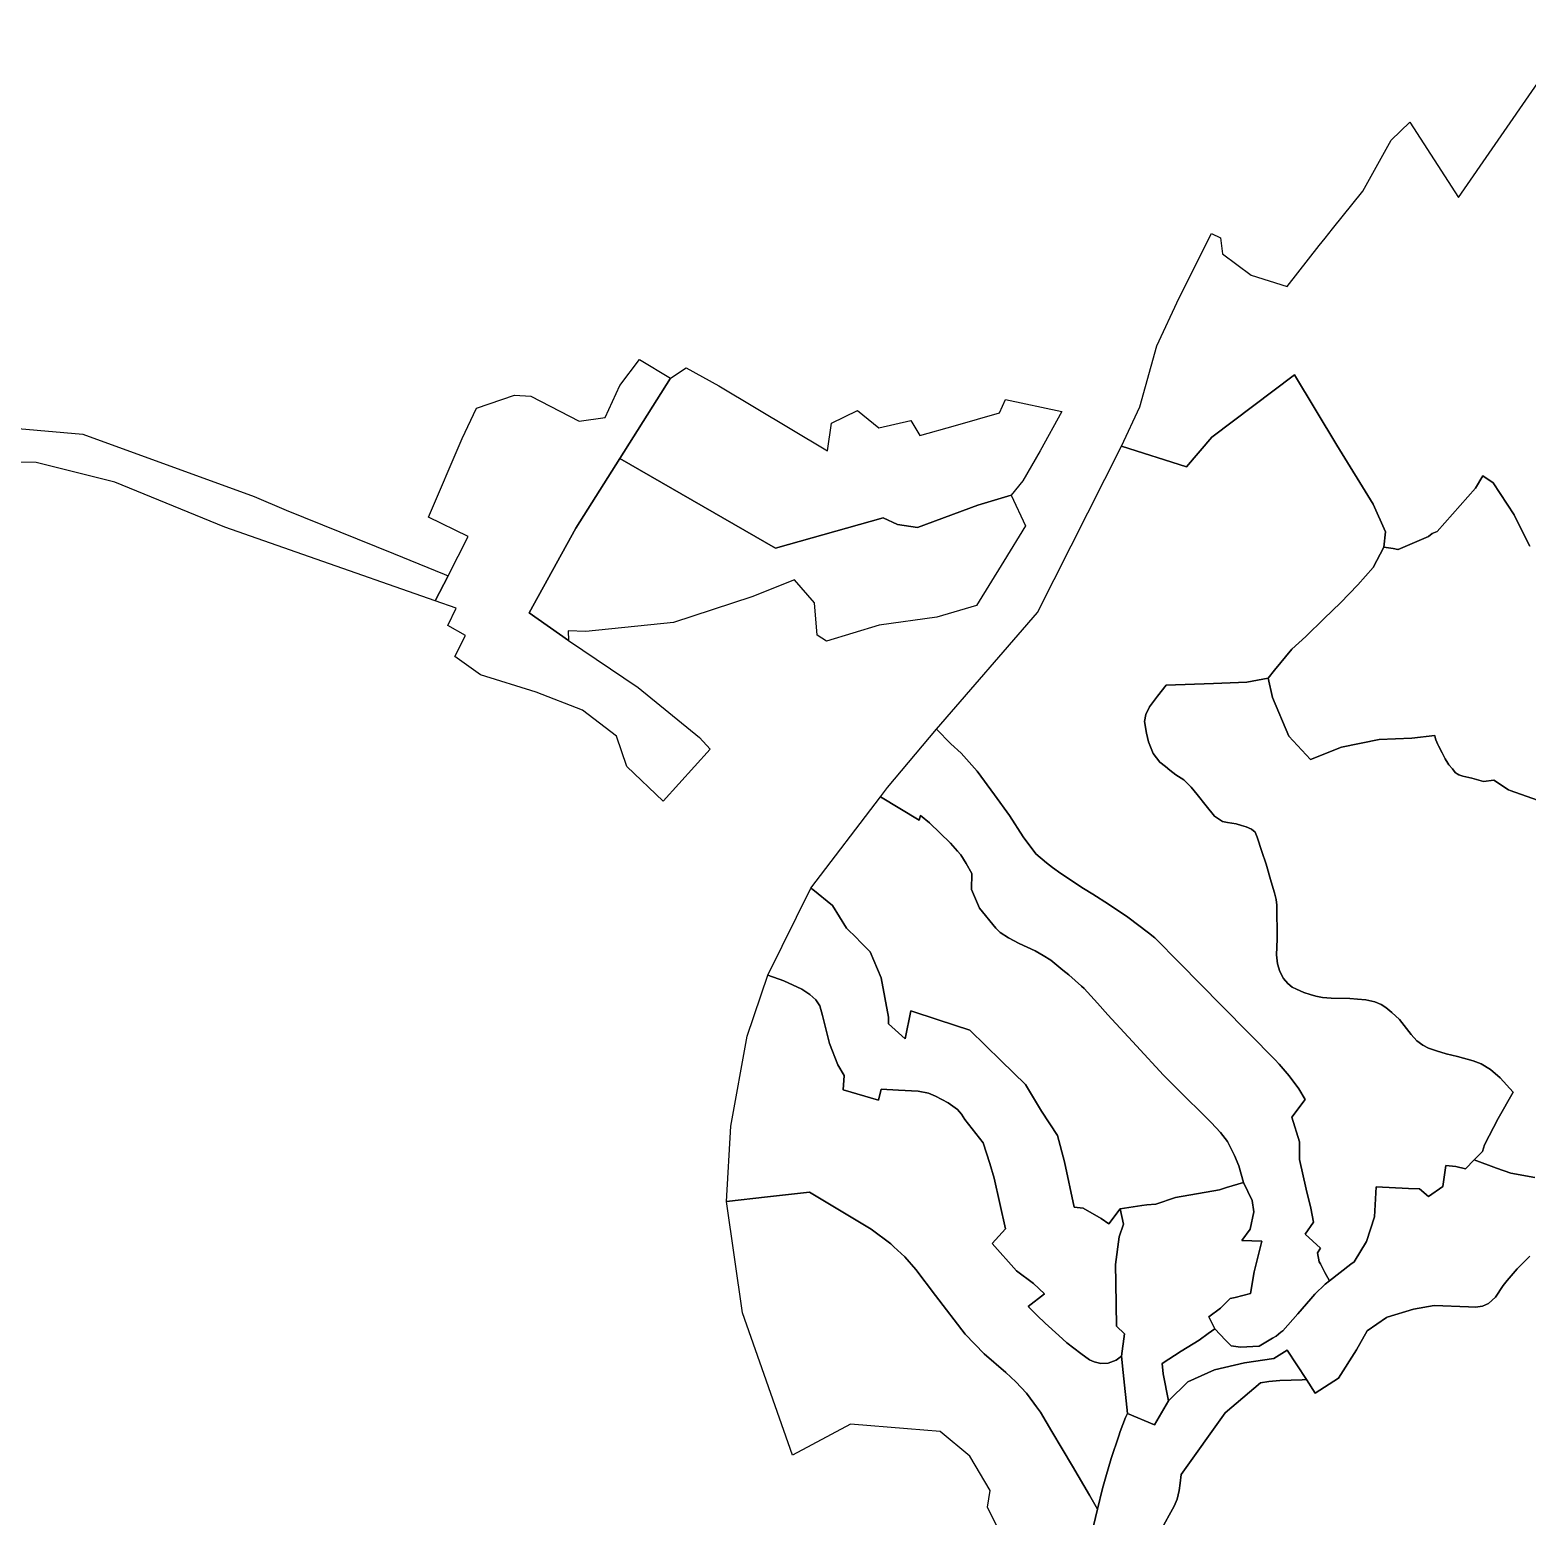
# Model space of a CAD drawing. Header units: inches. Extents: x 280195 to 293923, y 9098893 to 9120289.
# Drawn here: x 285726 to 286871, y 9115232 to 9116369 of the extents above; entities that cross this region are included whole.
import ezdxf

# ---------------------------------------------------------------- set-up
doc = ezdxf.new("R2010")
doc.units = ezdxf.units.IN
doc.header["$MEASUREMENT"] = 0
doc.layers.add('CIS', color=7, linetype='Continuous')

msp = doc.modelspace()

# ---------------------------------------------------------------- linework, layer by layer
at = {"layer": 'CIS'}
for points in [[(286872.8888, 9115973.8502), (286866.6977, 9115986.37), (286860.9825, 9115997.9273), (286844.8429, 9116022.269), (286836.9054, 9116027.8253), (286831.3491, 9116018.3003), (286802.0566, 9115985.2438), (286798.1889, 9115983.6824), (286795.4781, 9115981.2968), (286772.1647, 9115971.4293), (286771.978, 9115971.4623), (286771.9001, 9115971.4293), (286768.3366, 9115972.0582), (286763.0166, 9115973.0439), (286761.4041, 9115973.2818), (286762.674, 9115984.8615), (286753.1489, 9116006.0282), (286725.3676, 9116051.2721), (286693.0884, 9116104.9826), (286629.8529, 9116057.3574), (286610.2737, 9116034.6033), (286560.6285, 9116050.3498), (286574.6607, 9116080.4821), (286587.784, 9116127.2606), (286604.7174, 9116163.879), (286629.5989, 9116213.0294), (286636.2558, 9116209.8107), (286637.9491, 9116197.534), (286659.7508, 9116181.2357), (286687.2676, 9116172.5573), (286711.7732, 9116203.7941), (286716.4126, 9116209.5039), (286722.0921, 9116216.4941), (286745.1109, 9116245.466), (286766.939, 9116284.3599), (286781.2689, 9116298.248), (286818.2683, 9116240.5977), (286907.1685, 9116368.6562)], [(285667.0698, 9116068.2513), (285766.2888, 9116059.6524), (285766.2888, 9116059.6524), (285897.2294, 9116011.9451), (285921.7318, 9116001.4439), (286003.7528, 9115968.3709), (286042.7236, 9115952.5391), (286045.6404, 9115951.3542), (286035.7712, 9115932.1553), (285939.6684, 9115965.8905), (285874.8453, 9115988.3802), (285790.84, 9116022.776), (285730.6471, 9116037.9896), (285639.0352, 9116039.5322)], [(286883.0875, 9115778.3119), (286857.8786, 9115787.0953), (286856.6002, 9115787.5347), (286845.3191, 9115795.0973), (286837.6329, 9115793.9375), (286828.5474, 9115796.6283), (286821.7515, 9115797.9957), (286818.723, 9115799.0052), (286817.377, 9115799.9024), (286815.9188, 9115800.912), (286813.7149, 9115803.6283), (286811.0957, 9115806.8568), (286810.2768, 9115808.1407), (286808.2867, 9115811.2611), (286805.8186, 9115815.9513), (286802.9722, 9115821.3603), (286802.4589, 9115822.3358), (286801.1129, 9115825.8129), (286800.5363, 9115827.6434), (286800.3738, 9115829.2701), (286782.6128, 9115827.1649), (286757.689, 9115826.0537), (286728.9552, 9115820.3385), (286705.3013, 9115810.8136), (286688.6326, 9115828.7524), (286676.25, 9115858.28), (286672.7342, 9115873.0254), (286677.7466, 9115879.1516), (286690.9765, 9115895.096), (286701.5088, 9115904.7702), (286715.726, 9115918.5925), (286728.2413, 9115930.7601), (286741.4219, 9115944.3121), (286753.2008, 9115957.6978), (286761.4041, 9115973.2818), (286763.0166, 9115973.0439), (286768.3366, 9115972.0582), (286771.9001, 9115971.4293), (286771.978, 9115971.4623), (286772.1647, 9115971.4293), (286795.4781, 9115981.2968), (286798.1889, 9115983.6824), (286802.0566, 9115985.2438), (286831.3491, 9116018.3003), (286836.9054, 9116027.8253), (286844.8429, 9116022.269), (286860.9825, 9115997.9273), (286866.6977, 9115986.37), (286872.8888, 9115973.8502)], [(286876.7949, 9115491.1772), (286858.5334, 9115494.4892), (286847.3863, 9115498.3209), (286830.4663, 9115504.7283), (286836.6311, 9115511.0579), (286838.3244, 9115516.1379), (286848.6961, 9115536.2463), (286860.2551, 9115556.4915), (286850.2902, 9115567.4874), (286842.8212, 9115573.9262), (286835.6098, 9115578.0471), (286829.5043, 9115580.3652), (286817.5979, 9115583.8577), (286809.0254, 9115585.9215), (286801.5641, 9115587.9851), (286795.5316, 9115590.2077), (286791.0866, 9115592.4302), (286786.6416, 9115595.7641), (286782.1966, 9115600.5265), (286773.1477, 9115611.9565), (286767.4328, 9115617.5128), (286762.829, 9115621.164), (286759.1778, 9115623.5453), (286754.4153, 9115625.6091), (286747.4302, 9115627.1966), (286741.1592, 9115627.6091), (286735.3652, 9115627.9903), (286721.0777, 9115628.3078), (286714.2514, 9115628.9428), (286709.3302, 9115629.8953), (286704.8852, 9115631.1654), (286700.1226, 9115632.7527), (286694.5664, 9115635.2928), (286691.2326, 9115636.8803), (286687.7751, 9115639.6018), (286684.5651, 9115643.3891), (286681.8663, 9115648.7866), (286679.9614, 9115654.5016), (286679.1676, 9115661.4866), (286679.6439, 9115673.3929), (286679.3263, 9115699.5073), (286678.8501, 9115703.7936), (286677.5801, 9115708.8736), (286675.1592, 9115717.2874), (286671.3887, 9115730.9399), (286668.0154, 9115740.6237), (286664.4435, 9115751.5774), (286662.7766, 9115755.3874), (286660.1572, 9115757.5306), (286655.871, 9115759.4356), (286652.4284, 9115760.4038), (286648.251, 9115761.5786), (286641.7694, 9115762.7846), (286638.0116, 9115763.4838), (286631.8985, 9115767.5385), (286625.4641, 9115775.3135), (286618.4853, 9115784.2006), (286613.9609, 9115789.6775), (286608.2459, 9115795.3925), (286602.2928, 9115799.2025), (286597.5817, 9115802.6596), (286594.2793, 9115805.3723), (286590.0749, 9115808.8259), (286584.981, 9115815.5284), (286581.2276, 9115824.3756), (286579.6451, 9115830.8817), (286578.2785, 9115839.9255), (286579.3509, 9115845.2875), (286582.0319, 9115851.1857), (286588.1364, 9115859.1754), (286594.7101, 9115867.7791), (286630.9647, 9115868.9412), (286656.5833, 9115870.0551), (286672.7342, 9115873.0254), (286676.25, 9115858.28), (286688.6326, 9115828.7524), (286688.6326, 9115828.7524), (286705.3013, 9115810.8136), (286728.9552, 9115820.3385), (286757.689, 9115826.0537), (286782.6128, 9115827.1649), (286800.3738, 9115829.2701), (286800.5363, 9115827.6434), (286801.1129, 9115825.8129), (286802.4589, 9115822.3358), (286802.9722, 9115821.3603), (286805.8186, 9115815.9513), (286808.2867, 9115811.2611), (286810.2768, 9115808.1407), (286811.0957, 9115806.8568), (286813.7149, 9115803.6283), (286815.9188, 9115800.912), (286817.377, 9115799.9024), (286818.723, 9115799.0052), (286821.7515, 9115797.9957), (286828.5474, 9115796.6283), (286837.6329, 9115793.9375), (286845.3191, 9115795.0973), (286856.6002, 9115787.5347), (286857.8786, 9115787.0953), (286883.0875, 9115778.3119)], [(286872.8794, 9115431.0262), (286863.236, 9115421.3828), (286855.6145, 9115412.4004), (286852.6204, 9115408.5896), (286846.6321, 9115399.8793), (286841.4603, 9115394.9798), (286836.833, 9115392.8023), (286831.3892, 9115391.9857), (286825.9452, 9115392.2579), (286799.7966, 9115393.4469), (286783.9216, 9115390.4703), (286763.7471, 9115384.5172), (286763.3336, 9115384.2295), (286748.5335, 9115373.9338), (286740.2654, 9115359.3816), (286726.7053, 9115337.8843), (286708.8459, 9115326.3087), (286702.1525, 9115336.827), (286687.4675, 9115359.1039), (286677.1488, 9115352.7539), (286654.6591, 9115349.5789), (286631.9049, 9115344.2872), (286611.2674, 9115335.0267), (286596.7153, 9115320.4746), (286592.5772, 9115341.1391), (286591.8514, 9115348.9897), (286606.2976, 9115358.356), (286620.1089, 9115366.9285), (286626.9576, 9115371.8596), (286632.0152, 9115375.501), (286640.1545, 9115366.8382), (286644.3977, 9115362.4835), (286651.7002, 9115361.531), (286665.829, 9115362.3247), (286676.2566, 9115368.5016), (286679.0194, 9115369.9521), (286682.6223, 9115372.9036), (286683.9961, 9115374.0288), (286695.5294, 9115387.0971), (286705.3628, 9115398.3696), (286708.5469, 9115402.0196), (286716.4844, 9115409.6397), (286719.7349, 9115412.299), (286736.1221, 9115424.979), (286738.5647, 9115426.8689), (286748.1146, 9115442.2291), (286754.2529, 9115461.2791), (286755.3113, 9115484.1392), (286780.0763, 9115482.8692), (286788.5431, 9115482.6574), (286795.528, 9115476.7308), (286806.5347, 9115484.3508), (286808.6514, 9115500.4375), (286816.2714, 9115499.5909), (286823.834, 9115497.9191), (286830.4663, 9115504.7283), (286847.3863, 9115498.3209), (286847.3863, 9115498.3209), (286858.5334, 9115494.4892), (286876.7949, 9115491.1772)], [(286473.675, 9115207.8713), (286458.1968, 9115239.2245), (286460.1812, 9115251.9245), (286444.703, 9115278.1183), (286422.0811, 9115297.1683), (286396.9611, 9115299.2011), (286353.4216, 9115302.7246), (286308.9715, 9115278.912), (286270.8714, 9115387.6561), (286258.6184, 9115472.8374), (286290.001, 9115476.3767), (286321.9598, 9115479.9811), (286369.1087, 9115451.6442), (286384.1106, 9115440.4523), (286386.4241, 9115438.3444), (286394.8262, 9115430.6892), (286403.3987, 9115420.9259), (286418.4006, 9115400.9235), (286441.0226, 9115371.3959), (286455.5482, 9115356.394), (286472.217, 9115342.1065), (286479.837, 9115334.9627), (286487.9333, 9115326.3902), (286493.6483, 9115318.7702), (286495.6805, 9115315.9638), (286498.6489, 9115311.8645), (286498.6489, 9115311.8645), (286507.4596, 9115297.1008), (286523.1334, 9115270.5461), (286536.2728, 9115248.285), (286542.3805, 9115237.7572), (286539.3191, 9115225.0129)], [(286590.496, 9115221.047), (286600.8394, 9115239.8284), (286603.2892, 9115245.2723), (286604.6502, 9115251.805), (286605.4668, 9115257.5211), (286606.2833, 9115264.0538), (286640.0541, 9115311.4258), (286666.9829, 9115334.2802), (286673.2435, 9115335.369), (286681.6815, 9115335.9135), (286690.3918, 9115336.1856), (286698.8298, 9115336.4578), (286702.1525, 9115336.827), (286708.8459, 9115326.3087), (286726.7053, 9115337.8843), (286740.2654, 9115359.3816), (286748.5335, 9115373.9338), (286763.3336, 9115384.2295), (286763.7471, 9115384.5172), (286783.9216, 9115390.4703), (286799.7966, 9115393.4469), (286825.9452, 9115392.2579), (286831.3892, 9115391.9857), (286836.833, 9115392.8023), (286841.4603, 9115394.9798), (286846.6321, 9115399.8793), (286852.6204, 9115408.5896), (286855.6145, 9115412.4004), (286863.236, 9115421.3828), (286872.8794, 9115431.0262)], [(286539.3191, 9115225.0129), (286542.3805, 9115237.7572), (286546.1454, 9115253.4294), (286548.6952, 9115262.3849), (286552.6541, 9115276.2894), (286558.5932, 9115293.6797), (286559.6391, 9115296.9269), (286563.7666, 9115307.722), (286565.2618, 9115310.8727), (286585.8673, 9115302.2183), (286596.7153, 9115320.4746), (286611.2674, 9115335.0267), (286631.9049, 9115344.2872), (286654.6591, 9115349.5789), (286677.1488, 9115352.7539), (286687.4675, 9115359.1039), (286702.1525, 9115336.827), (286698.8298, 9115336.4578), (286690.3918, 9115336.1856), (286681.6815, 9115335.9135), (286673.2435, 9115335.369), (286666.9829, 9115334.2802), (286640.0541, 9115311.4258), (286640.0541, 9115311.4258), (286606.2833, 9115264.0538), (286605.4668, 9115257.5211), (286604.6502, 9115251.805), (286603.2892, 9115245.2723), (286600.8394, 9115239.8284), (286590.496, 9115221.047)]]:
    msp.add_lwpolyline(points, dxfattribs=at)
for points in [[(286215.8168, 9116102.3827), (286177.0441, 9116041.0688), (286143.3406, 9115987.7716), (286107.6219, 9115922.9485), (286137.7755, 9115901.7289), (286191.023, 9115866.0101), (286237.9867, 9115827.6454), (286245.9321, 9115818.8172), (286210.2054, 9115779.0281), (286182.4241, 9115805.4865), (286174.4866, 9115828.6376), (286148.3589, 9115848.4814), (286112.9708, 9115862.372), (286070.3067, 9115875.6012), (286050.7936, 9115889.4919), (286059.0618, 9115905.6976), (286045.5019, 9115913.3044), (286051.7858, 9115926.5336), (286035.7712, 9115932.1553), (286045.6404, 9115951.3542), (286061.0464, 9115981.3238), (286030.5891, 9115996.173), (286056.4162, 9116056.3994), (286067.2529, 9116079.4962), (286096.4345, 9116089.4725), (286108.9249, 9116088.7567), (286145.9666, 9116069.5743), (286165.8104, 9116072.2201), (286176.9229, 9116096.8264), (286192.0042, 9116116.6703), (286215.8168, 9116102.3827)], [(286476.2775, 9116013.0195), (286450.8446, 9116005.2025), (286404.5424, 9115988.3352), (286389.3289, 9115990.6502), (286378.4147, 9115995.6113), (286296.0631, 9115972.4602), (286177.0441, 9116041.0688), (286215.8168, 9116102.3827), (286227.723, 9116110.3202), (286252.7262, 9116096.4295), (286335.8055, 9116046.9523), (286338.9805, 9116068.119), (286358.8243, 9116077.6441), (286374.964, 9116064.4149), (286399.5703, 9116069.9711), (286406.4935, 9116058.6602), (286433.6134, 9116066.267), (286467.3478, 9116075.8581), (286471.978, 9116086.1108), (286514.9729, 9116076.8503), (286498.4364, 9116046.7539), (286485.2072, 9116023.9335), (286476.2775, 9116013.0195)], [(286725.3676, 9116051.2721), (286753.1489, 9116006.0282), (286762.674, 9115984.8615), (286761.4041, 9115973.2818), (286753.2008, 9115957.6978), (286741.4219, 9115944.3121), (286728.2413, 9115930.7601), (286715.726, 9115918.5925), (286701.5088, 9115904.7702), (286690.9765, 9115895.096), (286677.7466, 9115879.1516), (286672.7342, 9115873.0254), (286656.5833, 9115870.0551), (286630.9647, 9115868.9412), (286594.7101, 9115867.7791), (286588.1364, 9115859.1754), (286582.0319, 9115851.1857), (286579.3509, 9115845.2875), (286578.2785, 9115839.9255), (286579.6451, 9115830.8817), (286581.2276, 9115824.3756), (286584.981, 9115815.5284), (286590.0749, 9115808.8259), (286594.2793, 9115805.3723), (286597.5817, 9115802.6596), (286602.2928, 9115799.2025), (286608.2459, 9115795.3925), (286613.9609, 9115789.6775), (286618.4853, 9115784.2006), (286625.4641, 9115775.3135), (286631.8985, 9115767.5385), (286638.0116, 9115763.4838), (286641.7694, 9115762.7846), (286648.251, 9115761.5786), (286652.4284, 9115760.4038), (286655.871, 9115759.4356), (286660.1572, 9115757.5306), (286662.7766, 9115755.3874), (286664.4435, 9115751.5774), (286668.0154, 9115740.6237), (286671.3887, 9115730.9399), (286675.1592, 9115717.2874), (286677.5801, 9115708.8736), (286678.8501, 9115703.7936), (286679.3263, 9115699.5073), (286679.6439, 9115673.3929), (286679.1676, 9115661.4866), (286679.9614, 9115654.5016), (286681.8663, 9115648.7866), (286684.5651, 9115643.3891), (286687.7751, 9115639.6018), (286691.2326, 9115636.8803), (286694.5664, 9115635.2928), (286700.1226, 9115632.7527), (286704.8852, 9115631.1654), (286709.3302, 9115629.8953), (286714.2514, 9115628.9428), (286721.0777, 9115628.3078), (286735.3652, 9115627.9903), (286741.1592, 9115627.6091), (286747.4302, 9115627.1966), (286754.4153, 9115625.6091), (286759.1778, 9115623.5453), (286762.829, 9115621.164), (286767.4328, 9115617.5128), (286773.1477, 9115611.9565), (286782.1966, 9115600.5265), (286786.6416, 9115595.7641), (286791.0866, 9115592.4302), (286795.5316, 9115590.2077), (286801.5641, 9115587.9851), (286809.0254, 9115585.9215), (286817.5979, 9115583.8577), (286829.5043, 9115580.3652), (286835.6098, 9115578.0471), (286842.8212, 9115573.9262), (286850.2902, 9115567.4874), (286860.2551, 9115556.4915), (286848.6961, 9115536.2463), (286838.3244, 9115516.1379), (286836.6311, 9115511.0579), (286830.4663, 9115504.7283), (286823.834, 9115497.9191), (286816.2714, 9115499.5909), (286808.6514, 9115500.4375), (286806.5347, 9115484.3508), (286795.528, 9115476.7308), (286788.5431, 9115482.6574), (286780.0763, 9115482.8692), (286755.3113, 9115484.1392), (286754.2529, 9115461.2791), (286748.1146, 9115442.2291), (286738.5647, 9115426.8689), (286736.1221, 9115424.979), (286719.7349, 9115412.299), (286716.2645, 9115418.728), (286712.7981, 9115425.1498), (286711.9195, 9115426.7774), (286710.6495, 9115433.5507), (286712.7662, 9115437.1491), (286701.1244, 9115447.9441), (286707.4745, 9115457.0458), (286705.3577, 9115467.8408), (286701.7595, 9115482.2342), (286696.891, 9115505.0942), (286696.6795, 9115518.4292), (286690.9645, 9115537.4793), (286701.1746, 9115550.8631), (286696.2534, 9115559.1182), (286688.9509, 9115568.9606), (286681.3309, 9115578.0094), (286678.0314, 9115581.3583), (286658.6355, 9115601.0458), (286637.2147, 9115622.7885), (286605.388, 9115655.0934), (286586.2394, 9115674.5296), (286581.2402, 9115678.3367), (286565.6019, 9115690.2459), (286550.6793, 9115700.2472), (286538.7258, 9115707.8176), (286531.6293, 9115712.3122), (286514.1667, 9115723.7422), (286507.9266, 9115728.3545), (286503.213, 9115731.8385), (286495.1167, 9115738.8235), (286485.433, 9115751.6823), (286474.9554, 9115768.0336), (286463.5254, 9115783.7499), (286450.1904, 9115802.0061), (286438.1254, 9115815.6588), (286430.2234, 9115822.7212), (286419.1575, 9115834.0761), (286496.3535, 9115923.2837), (286560.6285, 9116050.3498), (286610.2737, 9116034.6033), (286629.8529, 9116057.3574), (286693.0884, 9116104.9826), (286725.3676, 9116051.2721)], [(286476.2775, 9116013.0195), (286487.1916, 9115989.5377), (286470.6551, 9115962.4178), (286449.8191, 9115928.6834), (286419.392, 9115919.7536), (286375.4049, 9115913.4698), (286335.0559, 9115901.2328), (286327.7798, 9115905.863), (286325.7954, 9115930.6677), (286310.5819, 9115948.1964), (286277.8396, 9115935.298), (286218.1429, 9115915.6195), (286151.0047, 9115908.6742), (286137.4448, 9115909.3358), (286137.7755, 9115901.7289), (286107.6219, 9115922.9485), (286143.3406, 9115987.7716), (286177.0441, 9116041.0688), (286296.0631, 9115972.4602), (286378.4147, 9115995.6113), (286389.3289, 9115990.6502), (286404.5424, 9115988.3352), (286450.8446, 9116005.2025), (286476.2775, 9116013.0195)], [(286463.5254, 9115783.7499), (286474.9554, 9115768.0336), (286485.433, 9115751.6823), (286495.1167, 9115738.8235), (286503.213, 9115731.8385), (286507.9266, 9115728.3545), (286514.1667, 9115723.7422), (286531.6293, 9115712.3122), (286538.7258, 9115707.8176), (286550.6793, 9115700.2472), (286565.6019, 9115690.2459), (286581.2402, 9115678.3367), (286586.2394, 9115674.5296), (286605.388, 9115655.0934), (286637.2147, 9115622.7885), (286658.6355, 9115601.0458), (286678.0314, 9115581.3583), (286681.3309, 9115578.0094), (286688.9509, 9115568.9606), (286696.2534, 9115559.1182), (286701.1746, 9115550.8631), (286690.9645, 9115537.4793), (286696.6795, 9115518.4292), (286696.891, 9115505.0942), (286701.7595, 9115482.2342), (286705.3577, 9115467.8408), (286707.4745, 9115457.0458), (286701.1244, 9115447.9441), (286712.7662, 9115437.1491), (286710.6495, 9115433.5507), (286711.9195, 9115426.7774), (286712.7981, 9115425.1498), (286716.2645, 9115418.728), (286719.7349, 9115412.299), (286716.4844, 9115409.6397), (286708.5469, 9115402.0196), (286705.3628, 9115398.3696), (286695.5294, 9115387.0971), (286683.9961, 9115374.0288), (286682.6223, 9115372.9036), (286679.0194, 9115369.9521), (286676.2566, 9115368.5016), (286665.829, 9115362.3247), (286651.7002, 9115361.531), (286644.3977, 9115362.4835), (286640.1545, 9115366.8382), (286632.0152, 9115375.501), (286627.4114, 9115384.7085), (286636.4601, 9115391.2173), (286643.7626, 9115398.8373), (286647.5179, 9115399.4227), (286659.3201, 9115402.6473), (286662.1777, 9115418.9986), (286667.8928, 9115442.6524), (286652.6454, 9115443.2069), (286659.0027, 9115451.7541), (286661.9662, 9115464.8775), (286660.6961, 9115473.5558), (286654.0734, 9115487.5238), (286650.3745, 9115500.2218), (286647.1995, 9115508.0006), (286641.6433, 9115518.7956), (286636.2458, 9115525.7806), (286629.2608, 9115533.4006), (286620.847, 9115541.8144), (286610.4348, 9115552.0183), (286604.972, 9115557.3719), (286592.7482, 9115569.4369), (286572.0263, 9115591.9373), (286550.2031, 9115615.6333), (286542.2475, 9115624.4578), (286532.0388, 9115635.7818), (286530.0998, 9115637.4968), (286520.358, 9115646.1133), (286515.8063, 9115649.8803), (286506.5468, 9115657.5434), (286500.8317, 9115661.0359), (286494.6405, 9115664.5284), (286482.4168, 9115670.0847), (286474.3204, 9115674.371), (286467.9704, 9115678.4984), (286464.4779, 9115681.9909), (286451.9592, 9115697.2588), (286445.8209, 9115711.4405), (286446.0629, 9115723.7422), (286441.9354, 9115731.3623), (286437.8079, 9115737.871), (286435.194, 9115740.7986), (286429.8704, 9115746.761), (286413.8366, 9115762.3187), (286407.0409, 9115768.0761), (286405.8158, 9115764.3573), (286376.2673, 9115782.3955), (286381.7017, 9115789.5178), (286419.1575, 9115834.0761), (286430.2234, 9115822.7212), (286438.1254, 9115815.6588), (286450.1904, 9115802.0061), (286463.5254, 9115783.7499)], [(286376.2673, 9115782.3955), (286405.8158, 9115764.3573), (286407.0409, 9115768.0761), (286413.8366, 9115762.3187), (286429.8704, 9115746.761), (286435.194, 9115740.7986), (286437.8079, 9115737.871), (286441.9354, 9115731.3623), (286446.0629, 9115723.7422), (286445.8209, 9115711.4405), (286451.9592, 9115697.2588), (286464.4779, 9115681.9909), (286467.9704, 9115678.4984), (286474.3204, 9115674.371), (286482.4168, 9115670.0847), (286494.6405, 9115664.5284), (286500.8317, 9115661.0359), (286506.5468, 9115657.5434), (286515.8063, 9115649.8803), (286520.358, 9115646.1133), (286530.0998, 9115637.4968), (286532.0388, 9115635.7818), (286542.2475, 9115624.4578), (286550.2031, 9115615.6333), (286572.0263, 9115591.9373), (286592.7482, 9115569.4369), (286604.972, 9115557.3719), (286610.4348, 9115552.0183), (286620.847, 9115541.8144), (286629.2608, 9115533.4006), (286636.2458, 9115525.7806), (286641.6433, 9115518.7956), (286647.1995, 9115508.0006), (286650.3745, 9115500.2218), (286654.0734, 9115487.5238), (286641.0083, 9115483.553), (286635.6108, 9115481.8068), (286601.9557, 9115475.9331), (286586.8744, 9115470.853), (286580.0482, 9115470.3767), (286576.1351, 9115469.7653), (286559.7281, 9115467.2017), (286550.8381, 9115455.9305), (286545.1372, 9115459.7972), (286531.2616, 9115467.7826), (286524.5148, 9115468.5763), (286516.9741, 9115503.1045), (286511.8147, 9115523.3452), (286499.5116, 9115541.9984), (286487.2084, 9115562.239), (286468.5553, 9115580.4953), (286444.5765, 9115603.8732), (286420.5333, 9115611.8485), (286399.4989, 9115618.5954), (286395.1332, 9115597.1641), (286382.4332, 9115608.6735), (286382.4332, 9115613.8329), (286376.877, 9115643.9954), (286368.4926, 9115663.8115), (286360.6323, 9115671.78), (286358.1549, 9115674.2915), (286350.4302, 9115681.8617), (286339.5706, 9115699.1612), (286324.4895, 9115711.4643), (286322.9558, 9115712.5255), (286376.2673, 9115782.3955)], [(286444.5765, 9115603.8732), (286468.5553, 9115580.4953), (286487.2084, 9115562.239), (286499.5116, 9115541.9984), (286511.8147, 9115523.3452), (286516.9741, 9115503.1045), (286524.5148, 9115468.5763), (286531.2616, 9115467.7826), (286545.1372, 9115459.7972), (286550.8381, 9115455.9305), (286559.7281, 9115467.2017), (286562.0857, 9115455.4794), (286558.9107, 9115445.9544), (286556.1562, 9115424.651), (286556.3858, 9115410.6496), (286556.9263, 9115377.6918), (286562.8794, 9115371.7386), (286560.5616, 9115354.7271), (286556.5134, 9115351.6315), (286550.5603, 9115349.2502), (286544.8971, 9115349.1009), (286539.8446, 9115350.2027), (286536.2728, 9115351.8696), (286529.6052, 9115356.6321), (286518.8896, 9115364.7284), (286512.6246, 9115370.4713), (286502.2798, 9115379.954), (286496.0295, 9115385.6834), (286489.355, 9115392.658), (286501.7605, 9115402.2981), (286493.4262, 9115410.2356), (286480.3293, 9115419.7606), (286461.6761, 9115440.795), (286471.995, 9115451.9076), (286463.2636, 9115490.8014), (286459.8313, 9115501.9156), (286454.9292, 9115517.7889), (286440.7844, 9115535.7025), (286438.4032, 9115539.7506), (286435.3076, 9115543.3225), (286428.1638, 9115548.3231), (286418.4006, 9115553.5619), (286413.1619, 9115555.705), (286405.0657, 9115557.3719), (286390.0637, 9115558.0863), (286376.7605, 9115558.8337), (286374.7603, 9115550.3327), (286347.7727, 9115558.2703), (286348.6299, 9115569.2782), (286343.6292, 9115577.3744), (286337.1999, 9115593.8051), (286331.9611, 9115615.2364), (286330.0561, 9115622.3802), (286326.9605, 9115627.1427), (286322.1979, 9115631.1908), (286316.2535, 9115635.362), (286302.5183, 9115641.7013), (286290.2318, 9115646.0466), (286322.9558, 9115712.5255), (286324.4895, 9115711.4643), (286339.5706, 9115699.1612), (286350.4302, 9115681.8617), (286358.1549, 9115674.2915), (286360.6323, 9115671.78), (286368.4926, 9115663.8115), (286376.877, 9115643.9954), (286382.4332, 9115613.8329), (286382.4332, 9115608.6735), (286395.1332, 9115597.1641), (286399.4989, 9115618.5954), (286420.5333, 9115611.8485), (286444.5765, 9115603.8732)], [(286347.7727, 9115558.2703), (286374.7603, 9115550.3327), (286376.7605, 9115558.8337), (286390.0637, 9115558.0863), (286405.0657, 9115557.3719), (286413.1619, 9115555.705), (286418.4006, 9115553.5619), (286428.1638, 9115548.3231), (286435.3076, 9115543.3225), (286438.4032, 9115539.7506), (286440.7844, 9115535.7025), (286454.9292, 9115517.7889), (286459.8313, 9115501.9156), (286463.2636, 9115490.8014), (286471.995, 9115451.9076), (286461.6761, 9115440.795), (286480.3293, 9115419.7606), (286493.4262, 9115410.2356), (286501.7605, 9115402.2981), (286489.355, 9115392.658), (286496.0295, 9115385.6834), (286502.2798, 9115379.954), (286512.6246, 9115370.4713), (286518.8896, 9115364.7284), (286529.6052, 9115356.6321), (286536.2728, 9115351.8696), (286539.8446, 9115350.2027), (286544.8971, 9115349.1009), (286550.5603, 9115349.2502), (286556.5134, 9115351.6315), (286560.5616, 9115354.7271), (286561.9213, 9115342.0404), (286565.2618, 9115310.8727), (286563.7666, 9115307.722), (286559.6391, 9115296.9269), (286558.5932, 9115293.6797), (286552.6541, 9115276.2894), (286548.6952, 9115262.3849), (286546.1454, 9115253.4294), (286542.3805, 9115237.7572), (286536.2728, 9115248.285), (286523.1334, 9115270.5461), (286507.4596, 9115297.1008), (286498.6489, 9115311.8645), (286495.6805, 9115315.9638), (286493.6483, 9115318.7702), (286487.9333, 9115326.3902), (286479.837, 9115334.9627), (286472.217, 9115342.1065), (286455.5482, 9115356.394), (286441.0226, 9115371.3959), (286418.4006, 9115400.9235), (286403.3987, 9115420.9259), (286394.8262, 9115430.6892), (286386.4241, 9115438.3444), (286384.1106, 9115440.4523), (286369.1087, 9115451.6442), (286321.9598, 9115479.9811), (286290.001, 9115476.3767), (286258.6184, 9115472.8374), (286261.7433, 9115530.5313), (286274.4433, 9115599.1908), (286290.2318, 9115646.0466), (286302.5183, 9115641.7013), (286316.2535, 9115635.362), (286322.1979, 9115631.1908), (286326.9605, 9115627.1427), (286330.0561, 9115622.3802), (286331.9611, 9115615.2364), (286337.1999, 9115593.8051), (286343.6292, 9115577.3744), (286348.6299, 9115569.2782), (286347.7727, 9115558.2703)], [(286596.7153, 9115320.4746), (286585.8673, 9115302.2183), (286565.2618, 9115310.8727), (286561.9213, 9115342.0404), (286560.5616, 9115354.7271), (286562.8794, 9115371.7386), (286556.9263, 9115377.6918), (286556.3858, 9115410.6496), (286556.1562, 9115424.651), (286558.9107, 9115445.9544), (286562.0857, 9115455.4794), (286559.7281, 9115467.2017), (286576.1351, 9115469.7653), (286580.0482, 9115470.3767), (286586.8744, 9115470.853), (286601.9557, 9115475.9331), (286635.6108, 9115481.8068), (286641.0083, 9115483.553), (286654.0734, 9115487.5238), (286660.6961, 9115473.5558), (286661.9662, 9115464.8775), (286659.0027, 9115451.7541), (286652.6454, 9115443.2069), (286667.8928, 9115442.6524), (286662.1777, 9115418.9986), (286659.3201, 9115402.6473), (286647.5179, 9115399.4227), (286643.7626, 9115398.8373), (286636.4601, 9115391.2173), (286627.4114, 9115384.7085), (286632.0152, 9115375.501), (286626.9576, 9115371.8596), (286620.1089, 9115366.9285), (286606.2976, 9115358.356), (286591.8514, 9115348.9897), (286592.5772, 9115341.1391), (286596.7153, 9115320.4746)]]:
    msp.add_lwpolyline(points, close=True, dxfattribs=at)

doc.saveas('drawing.dxf')
